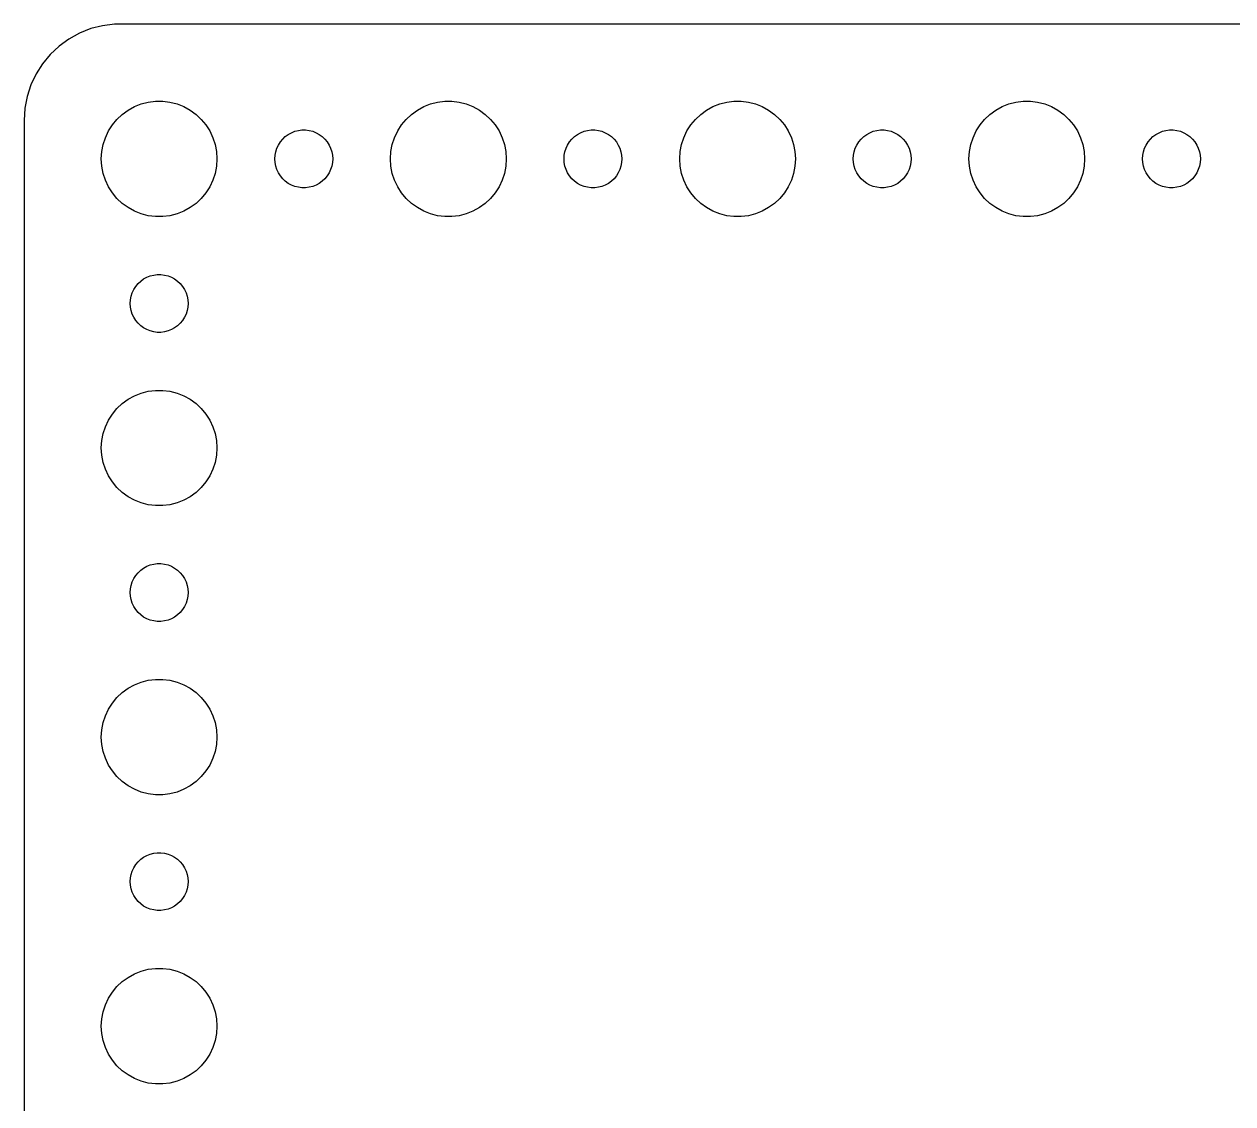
# Model space of a CAD drawing. Header units: metres. Extents: x -134 to 134, y 518 to 1078.
# Drawn here: x -134.5 to -71.8, y 1022 to 1078 of the extents above; entities that cross this region are included whole.
import ezdxf

# ---------------------------------------------------------------- set-up
doc = ezdxf.new("R2010")
doc.units = ezdxf.units.M

msp = doc.modelspace()

# ---------------------------------------------------------------- linework, layer by layer
for p, q in [((-131.045, 1077.76), (-131.629, 1077.52)), ((-130.437, 1077.91), (-131.045, 1077.76)), ((-129.814, 1077.99), (-130.437, 1077.91)), ((129.814, 1077.99), (-129.814, 1077.99)), ((-132.179, 1077.22), (-132.687, 1076.85)), ((-131.629, 1077.52), (-132.179, 1077.22)), ((-133.145, 1076.42), (-133.545, 1075.94)), ((-132.687, 1076.85), (-133.145, 1076.42)), ((-133.545, 1075.94), (-133.882, 1075.41)), ((-133.882, 1075.41), (-134.149, 1074.84)), ((-134.149, 1074.84), (-134.343, 1074.24)), ((-134.343, 1074.24), (-134.461, 1073.63)), ((-128.777, 1073.71), (-128.427, 1073.85)), ((-128.427, 1073.85), (-128.062, 1073.95)), ((-128.062, 1073.95), (-127.688, 1073.99)), ((-127.688, 1073.99), (-127.312, 1073.99)), ((-127.312, 1073.99), (-126.938, 1073.95)), ((-126.938, 1073.95), (-126.573, 1073.85)), ((-126.573, 1073.85), (-126.223, 1073.71)), ((-113.777, 1073.71), (-113.427, 1073.85)), ((-113.427, 1073.85), (-113.062, 1073.95)), ((-113.062, 1073.95), (-112.688, 1073.99)), ((-112.688, 1073.99), (-112.312, 1073.99)), ((-112.312, 1073.99), (-111.938, 1073.95)), ((-111.938, 1073.95), (-111.573, 1073.85)), ((-111.573, 1073.85), (-111.223, 1073.71)), ((-98.7773, 1073.71), (-98.427, 1073.85)), ((-98.427, 1073.85), (-98.0621, 1073.95)), ((-98.0621, 1073.95), (-97.6884, 1073.99)), ((-97.6884, 1073.99), (-97.3116, 1073.99)), ((-97.3116, 1073.99), (-96.9379, 1073.95)), ((-96.9379, 1073.95), (-96.573, 1073.85)), ((-96.573, 1073.85), (-96.2227, 1073.71)), ((-83.7773, 1073.71), (-83.427, 1073.85)), ((-83.427, 1073.85), (-83.0621, 1073.95)), ((-83.0621, 1073.95), (-82.6884, 1073.99)), ((-82.6884, 1073.99), (-82.3116, 1073.99)), ((-82.3116, 1073.99), (-81.9379, 1073.95)), ((-81.9379, 1073.95), (-81.573, 1073.85)), ((-81.573, 1073.85), (-81.2227, 1073.71)), ((-134.461, 1073.63), (-134.5, 1073)), ((-129.687, 1073.05), (-129.412, 1073.31)), ((-129.412, 1073.31), (-129.107, 1073.53)), ((-129.107, 1073.53), (-128.777, 1073.71)), ((-126.223, 1073.71), (-125.893, 1073.53)), ((-125.893, 1073.53), (-125.588, 1073.31)), ((-125.588, 1073.31), (-125.313, 1073.05)), ((-114.687, 1073.05), (-114.412, 1073.31)), ((-114.412, 1073.31), (-114.107, 1073.53)), ((-114.107, 1073.53), (-113.777, 1073.71)), ((-111.223, 1073.71), (-110.893, 1073.53)), ((-110.893, 1073.53), (-110.588, 1073.31)), ((-110.588, 1073.31), (-110.313, 1073.05)), ((-99.6869, 1073.05), (-99.4123, 1073.31)), ((-99.4123, 1073.31), (-99.1075, 1073.53)), ((-99.1075, 1073.53), (-98.7773, 1073.71)), ((-96.2227, 1073.71), (-95.8925, 1073.53)), ((-95.8925, 1073.53), (-95.5877, 1073.31)), ((-95.5877, 1073.31), (-95.3131, 1073.05)), ((-84.6869, 1073.05), (-84.4123, 1073.31)), ((-84.4123, 1073.31), (-84.1075, 1073.53)), ((-84.1075, 1073.53), (-83.7773, 1073.71)), ((-81.2227, 1073.71), (-80.8925, 1073.53)), ((-80.8925, 1073.53), (-80.5877, 1073.31)), ((-80.5877, 1073.31), (-80.3131, 1073.05)), ((-134.5, 1073), (-134.5, 979)), ((-130.129, 1072.45), (-129.927, 1072.76)), ((-129.927, 1072.76), (-129.687, 1073.05)), ((-125.313, 1073.05), (-125.073, 1072.76)), ((-125.073, 1072.76), (-124.871, 1072.45)), ((-115.129, 1072.45), (-114.927, 1072.76)), ((-114.927, 1072.76), (-114.687, 1073.05)), ((-110.313, 1073.05), (-110.073, 1072.76)), ((-110.073, 1072.76), (-109.871, 1072.45)), ((-100.129, 1072.45), (-99.927, 1072.76)), ((-99.927, 1072.76), (-99.6869, 1073.05)), ((-95.3131, 1073.05), (-95.073, 1072.76)), ((-95.073, 1072.76), (-94.8711, 1072.45)), ((-85.1289, 1072.45), (-84.927, 1072.76)), ((-84.927, 1072.76), (-84.6869, 1073.05)), ((-80.3131, 1073.05), (-80.073, 1072.76)), ((-80.073, 1072.76), (-79.8711, 1072.45)), ((-130.406, 1071.75), (-130.289, 1072.1)), ((-130.289, 1072.1), (-130.129, 1072.45)), ((-124.871, 1072.45), (-124.711, 1072.1)), ((-124.711, 1072.1), (-124.594, 1071.75)), ((-121.214, 1071.88), (-121.093, 1072.03)), ((-121.093, 1072.03), (-120.956, 1072.16)), ((-120.956, 1072.16), (-120.804, 1072.27)), ((-120.804, 1072.27), (-120.639, 1072.36)), ((-120.639, 1072.36), (-120.464, 1072.43)), ((-120.464, 1072.43), (-120.281, 1072.47)), ((-120.281, 1072.47), (-120.094, 1072.5)), ((-120.094, 1072.5), (-119.906, 1072.5)), ((-119.906, 1072.5), (-119.719, 1072.47)), ((-119.719, 1072.47), (-119.536, 1072.43)), ((-119.536, 1072.43), (-119.361, 1072.36)), ((-119.361, 1072.36), (-119.196, 1072.27)), ((-119.196, 1072.27), (-119.044, 1072.16)), ((-119.044, 1072.16), (-118.907, 1072.03)), ((-118.907, 1072.03), (-118.786, 1071.88)), ((-115.406, 1071.75), (-115.289, 1072.1)), ((-115.289, 1072.1), (-115.129, 1072.45)), ((-109.871, 1072.45), (-109.711, 1072.1)), ((-109.711, 1072.1), (-109.594, 1071.75)), ((-106.214, 1071.88), (-106.093, 1072.03)), ((-106.093, 1072.03), (-105.956, 1072.16)), ((-105.956, 1072.16), (-105.804, 1072.27)), ((-105.804, 1072.27), (-105.639, 1072.36)), ((-105.639, 1072.36), (-105.464, 1072.43)), ((-105.464, 1072.43), (-105.281, 1072.47)), ((-105.281, 1072.47), (-105.094, 1072.5)), ((-105.094, 1072.5), (-104.906, 1072.5)), ((-104.906, 1072.5), (-104.719, 1072.47)), ((-104.719, 1072.47), (-104.536, 1072.43)), ((-104.536, 1072.43), (-104.361, 1072.36)), ((-104.361, 1072.36), (-104.196, 1072.27)), ((-104.196, 1072.27), (-104.044, 1072.16)), ((-104.044, 1072.16), (-103.907, 1072.03)), ((-103.907, 1072.03), (-103.786, 1071.88)), ((-100.406, 1071.75), (-100.289, 1072.1)), ((-100.289, 1072.1), (-100.129, 1072.45)), ((-94.8711, 1072.45), (-94.7107, 1072.1)), ((-94.7107, 1072.1), (-94.5943, 1071.75)), ((-91.2135, 1071.88), (-91.0934, 1072.03)), ((-91.0934, 1072.03), (-90.9561, 1072.16)), ((-90.9561, 1072.16), (-90.8037, 1072.27)), ((-90.8037, 1072.27), (-90.6387, 1072.36)), ((-90.6387, 1072.36), (-90.4635, 1072.43)), ((-90.4635, 1072.43), (-90.2811, 1072.47)), ((-90.2811, 1072.47), (-90.0942, 1072.5)), ((-90.0942, 1072.5), (-89.9058, 1072.5)), ((-89.9058, 1072.5), (-89.7189, 1072.47)), ((-89.7189, 1072.47), (-89.5365, 1072.43)), ((-89.5365, 1072.43), (-89.3613, 1072.36)), ((-89.3613, 1072.36), (-89.1963, 1072.27)), ((-89.1963, 1072.27), (-89.0439, 1072.16)), ((-89.0439, 1072.16), (-88.9065, 1072.03)), ((-88.9065, 1072.03), (-88.7865, 1071.88)), ((-85.4057, 1071.75), (-85.2893, 1072.1)), ((-85.2893, 1072.1), (-85.1289, 1072.45)), ((-79.8711, 1072.45), (-79.7107, 1072.1)), ((-79.7107, 1072.1), (-79.5943, 1071.75)), ((-76.2135, 1071.88), (-76.0934, 1072.03)), ((-76.0934, 1072.03), (-75.9561, 1072.16)), ((-75.9561, 1072.16), (-75.8037, 1072.27)), ((-75.8037, 1072.27), (-75.6387, 1072.36)), ((-75.6387, 1072.36), (-75.4635, 1072.43)), ((-75.4635, 1072.43), (-75.2811, 1072.47)), ((-75.2811, 1072.47), (-75.0942, 1072.5)), ((-75.0942, 1072.5), (-74.9058, 1072.5)), ((-74.9058, 1072.5), (-74.7189, 1072.47)), ((-74.7189, 1072.47), (-74.5365, 1072.43)), ((-74.5365, 1072.43), (-74.3613, 1072.36)), ((-74.3613, 1072.36), (-74.1963, 1072.27)), ((-74.1963, 1072.27), (-74.0439, 1072.16)), ((-74.0439, 1072.16), (-73.9065, 1072.03)), ((-73.9065, 1072.03), (-73.7865, 1071.88)), ((-130.5, 1071), (-130.476, 1071.38)), ((-130.476, 1071.38), (-130.406, 1071.75)), ((-124.594, 1071.75), (-124.524, 1071.38)), ((-124.524, 1071.38), (-124.5, 1071)), ((-121.488, 1071.19), (-121.453, 1071.37)), ((-121.453, 1071.37), (-121.395, 1071.55)), ((-121.395, 1071.55), (-121.314, 1071.72)), ((-121.314, 1071.72), (-121.214, 1071.88)), ((-118.786, 1071.88), (-118.686, 1071.72)), ((-118.686, 1071.72), (-118.605, 1071.55)), ((-118.605, 1071.55), (-118.547, 1071.37)), ((-118.547, 1071.37), (-118.512, 1071.19)), ((-115.5, 1071), (-115.476, 1071.38)), ((-115.476, 1071.38), (-115.406, 1071.75)), ((-109.594, 1071.75), (-109.524, 1071.38)), ((-109.524, 1071.38), (-109.5, 1071)), ((-106.488, 1071.19), (-106.453, 1071.37)), ((-106.453, 1071.37), (-106.395, 1071.55)), ((-106.395, 1071.55), (-106.314, 1071.72)), ((-106.314, 1071.72), (-106.214, 1071.88)), ((-103.786, 1071.88), (-103.686, 1071.72)), ((-103.686, 1071.72), (-103.605, 1071.55)), ((-103.605, 1071.55), (-103.547, 1071.37)), ((-103.547, 1071.37), (-103.512, 1071.19)), ((-100.5, 1071), (-100.476, 1071.38)), ((-100.476, 1071.38), (-100.406, 1071.75)), ((-94.5943, 1071.75), (-94.5237, 1071.38)), ((-94.5237, 1071.38), (-94.5, 1071)), ((-91.4882, 1071.19), (-91.4529, 1071.37)), ((-91.4529, 1071.37), (-91.3947, 1071.55)), ((-91.3947, 1071.55), (-91.3145, 1071.72)), ((-91.3145, 1071.72), (-91.2135, 1071.88)), ((-88.7865, 1071.88), (-88.6855, 1071.72)), ((-88.6855, 1071.72), (-88.6053, 1071.55)), ((-88.6053, 1071.55), (-88.5471, 1071.37)), ((-88.5471, 1071.37), (-88.5118, 1071.19)), ((-85.5, 1071), (-85.4763, 1071.38)), ((-85.4763, 1071.38), (-85.4057, 1071.75)), ((-79.5943, 1071.75), (-79.5237, 1071.38)), ((-79.5237, 1071.38), (-79.5, 1071)), ((-76.4882, 1071.19), (-76.4529, 1071.37)), ((-76.4529, 1071.37), (-76.3947, 1071.55)), ((-76.3947, 1071.55), (-76.3145, 1071.72)), ((-76.3145, 1071.72), (-76.2135, 1071.88)), ((-73.7865, 1071.88), (-73.6855, 1071.72)), ((-73.6855, 1071.72), (-73.6053, 1071.55)), ((-73.6053, 1071.55), (-73.5471, 1071.37)), ((-73.5471, 1071.37), (-73.5118, 1071.19)), ((-130.476, 1070.62), (-130.5, 1071)), ((-124.5, 1071), (-124.524, 1070.62)), ((-121.5, 1071), (-121.488, 1071.19)), ((-121.488, 1070.81), (-121.5, 1071)), ((-121.453, 1070.63), (-121.488, 1070.81)), ((-118.512, 1070.81), (-118.547, 1070.63)), ((-118.512, 1071.19), (-118.5, 1071)), ((-118.5, 1071), (-118.512, 1070.81)), ((-115.476, 1070.62), (-115.5, 1071)), ((-109.5, 1071), (-109.524, 1070.62)), ((-106.5, 1071), (-106.488, 1071.19)), ((-106.488, 1070.81), (-106.5, 1071)), ((-106.453, 1070.63), (-106.488, 1070.81)), ((-103.512, 1070.81), (-103.547, 1070.63)), ((-103.512, 1071.19), (-103.5, 1071)), ((-103.5, 1071), (-103.512, 1070.81)), ((-100.476, 1070.62), (-100.5, 1071)), ((-94.5, 1071), (-94.5237, 1070.62)), ((-91.5, 1071), (-91.4882, 1071.19)), ((-91.4882, 1070.81), (-91.5, 1071)), ((-91.4529, 1070.63), (-91.4882, 1070.81)), ((-88.5118, 1070.81), (-88.5471, 1070.63)), ((-88.5118, 1071.19), (-88.5, 1071)), ((-88.5, 1071), (-88.5118, 1070.81)), ((-85.4763, 1070.62), (-85.5, 1071)), ((-79.5, 1071), (-79.5237, 1070.62)), ((-76.5, 1071), (-76.4882, 1071.19)), ((-76.4882, 1070.81), (-76.5, 1071)), ((-76.4529, 1070.63), (-76.4882, 1070.81)), ((-73.5118, 1070.81), (-73.5471, 1070.63)), ((-73.5118, 1071.19), (-73.5, 1071)), ((-73.5, 1071), (-73.5118, 1070.81)), ((-130.406, 1070.25), (-130.476, 1070.62)), ((-130.289, 1069.9), (-130.406, 1070.25)), ((-124.594, 1070.25), (-124.711, 1069.9)), ((-124.524, 1070.62), (-124.594, 1070.25)), ((-121.395, 1070.45), (-121.453, 1070.63)), ((-121.314, 1070.28), (-121.395, 1070.45)), ((-121.214, 1070.12), (-121.314, 1070.28)), ((-121.093, 1069.97), (-121.214, 1070.12)), ((-118.786, 1070.12), (-118.907, 1069.97)), ((-118.686, 1070.28), (-118.786, 1070.12)), ((-118.605, 1070.45), (-118.686, 1070.28)), ((-118.547, 1070.63), (-118.605, 1070.45)), ((-115.406, 1070.25), (-115.476, 1070.62)), ((-115.289, 1069.9), (-115.406, 1070.25)), ((-109.594, 1070.25), (-109.711, 1069.9)), ((-109.524, 1070.62), (-109.594, 1070.25)), ((-106.395, 1070.45), (-106.453, 1070.63)), ((-106.314, 1070.28), (-106.395, 1070.45)), ((-106.214, 1070.12), (-106.314, 1070.28)), ((-106.093, 1069.97), (-106.214, 1070.12)), ((-103.786, 1070.12), (-103.907, 1069.97)), ((-103.686, 1070.28), (-103.786, 1070.12)), ((-103.605, 1070.45), (-103.686, 1070.28)), ((-103.547, 1070.63), (-103.605, 1070.45)), ((-100.406, 1070.25), (-100.476, 1070.62)), ((-100.289, 1069.9), (-100.406, 1070.25)), ((-94.5943, 1070.25), (-94.7107, 1069.9)), ((-94.5237, 1070.62), (-94.5943, 1070.25)), ((-91.3947, 1070.45), (-91.4529, 1070.63)), ((-91.3145, 1070.28), (-91.3947, 1070.45)), ((-91.2135, 1070.12), (-91.3145, 1070.28)), ((-91.0934, 1069.97), (-91.2135, 1070.12)), ((-88.7865, 1070.12), (-88.9065, 1069.97)), ((-88.6855, 1070.28), (-88.7865, 1070.12)), ((-88.6053, 1070.45), (-88.6855, 1070.28)), ((-88.5471, 1070.63), (-88.6053, 1070.45)), ((-85.4057, 1070.25), (-85.4763, 1070.62)), ((-85.2893, 1069.9), (-85.4057, 1070.25)), ((-79.5943, 1070.25), (-79.7107, 1069.9)), ((-79.5237, 1070.62), (-79.5943, 1070.25)), ((-76.3947, 1070.45), (-76.4529, 1070.63)), ((-76.3145, 1070.28), (-76.3947, 1070.45)), ((-76.2135, 1070.12), (-76.3145, 1070.28)), ((-76.0934, 1069.97), (-76.2135, 1070.12)), ((-73.7865, 1070.12), (-73.9065, 1069.97)), ((-73.6855, 1070.28), (-73.7865, 1070.12)), ((-73.6053, 1070.45), (-73.6855, 1070.28)), ((-73.5471, 1070.63), (-73.6053, 1070.45)), ((-130.129, 1069.55), (-130.289, 1069.9)), ((-129.927, 1069.24), (-130.129, 1069.55)), ((-124.871, 1069.55), (-125.073, 1069.24)), ((-124.711, 1069.9), (-124.871, 1069.55)), ((-120.956, 1069.84), (-121.093, 1069.97)), ((-120.804, 1069.73), (-120.956, 1069.84)), ((-120.639, 1069.64), (-120.804, 1069.73)), ((-120.464, 1069.57), (-120.639, 1069.64)), ((-120.281, 1069.53), (-120.464, 1069.57)), ((-120.094, 1069.5), (-120.281, 1069.53)), ((-119.906, 1069.5), (-120.094, 1069.5)), ((-119.719, 1069.53), (-119.906, 1069.5)), ((-119.536, 1069.57), (-119.719, 1069.53)), ((-119.361, 1069.64), (-119.536, 1069.57)), ((-119.196, 1069.73), (-119.361, 1069.64)), ((-119.044, 1069.84), (-119.196, 1069.73)), ((-118.907, 1069.97), (-119.044, 1069.84)), ((-115.129, 1069.55), (-115.289, 1069.9)), ((-114.927, 1069.24), (-115.129, 1069.55)), ((-109.871, 1069.55), (-110.073, 1069.24)), ((-109.711, 1069.9), (-109.871, 1069.55)), ((-105.956, 1069.84), (-106.093, 1069.97)), ((-105.804, 1069.73), (-105.956, 1069.84)), ((-105.639, 1069.64), (-105.804, 1069.73)), ((-105.464, 1069.57), (-105.639, 1069.64)), ((-105.281, 1069.53), (-105.464, 1069.57)), ((-105.094, 1069.5), (-105.281, 1069.53)), ((-104.906, 1069.5), (-105.094, 1069.5)), ((-104.719, 1069.53), (-104.906, 1069.5)), ((-104.536, 1069.57), (-104.719, 1069.53)), ((-104.361, 1069.64), (-104.536, 1069.57)), ((-104.196, 1069.73), (-104.361, 1069.64)), ((-104.044, 1069.84), (-104.196, 1069.73)), ((-103.907, 1069.97), (-104.044, 1069.84)), ((-100.129, 1069.55), (-100.289, 1069.9)), ((-99.927, 1069.24), (-100.129, 1069.55)), ((-94.8711, 1069.55), (-95.073, 1069.24)), ((-94.7107, 1069.9), (-94.8711, 1069.55)), ((-90.9561, 1069.84), (-91.0934, 1069.97)), ((-90.8037, 1069.73), (-90.9561, 1069.84)), ((-90.6387, 1069.64), (-90.8037, 1069.73)), ((-90.4635, 1069.57), (-90.6387, 1069.64)), ((-90.2811, 1069.53), (-90.4635, 1069.57)), ((-90.0942, 1069.5), (-90.2811, 1069.53)), ((-89.9058, 1069.5), (-90.0942, 1069.5)), ((-89.7189, 1069.53), (-89.9058, 1069.5)), ((-89.5365, 1069.57), (-89.7189, 1069.53)), ((-89.3613, 1069.64), (-89.5365, 1069.57)), ((-89.1963, 1069.73), (-89.3613, 1069.64)), ((-89.0439, 1069.84), (-89.1963, 1069.73)), ((-88.9065, 1069.97), (-89.0439, 1069.84)), ((-85.1289, 1069.55), (-85.2893, 1069.9)), ((-84.927, 1069.24), (-85.1289, 1069.55)), ((-79.8711, 1069.55), (-80.073, 1069.24)), ((-79.7107, 1069.9), (-79.8711, 1069.55)), ((-75.9561, 1069.84), (-76.0934, 1069.97)), ((-75.8037, 1069.73), (-75.9561, 1069.84)), ((-75.6387, 1069.64), (-75.8037, 1069.73)), ((-75.4635, 1069.57), (-75.6387, 1069.64)), ((-75.2811, 1069.53), (-75.4635, 1069.57)), ((-75.0942, 1069.5), (-75.2811, 1069.53)), ((-74.9058, 1069.5), (-75.0942, 1069.5)), ((-74.7189, 1069.53), (-74.9058, 1069.5)), ((-74.5365, 1069.57), (-74.7189, 1069.53)), ((-74.3613, 1069.64), (-74.5365, 1069.57)), ((-74.1963, 1069.73), (-74.3613, 1069.64)), ((-74.0439, 1069.84), (-74.1963, 1069.73)), ((-73.9065, 1069.97), (-74.0439, 1069.84)), ((-129.687, 1068.95), (-129.927, 1069.24)), ((-129.412, 1068.69), (-129.687, 1068.95)), ((-125.313, 1068.95), (-125.588, 1068.69)), ((-125.073, 1069.24), (-125.313, 1068.95)), ((-114.687, 1068.95), (-114.927, 1069.24)), ((-114.412, 1068.69), (-114.687, 1068.95)), ((-110.313, 1068.95), (-110.588, 1068.69)), ((-110.073, 1069.24), (-110.313, 1068.95)), ((-99.6869, 1068.95), (-99.927, 1069.24)), ((-99.4123, 1068.69), (-99.6869, 1068.95)), ((-95.3131, 1068.95), (-95.5877, 1068.69)), ((-95.073, 1069.24), (-95.3131, 1068.95)), ((-84.6869, 1068.95), (-84.927, 1069.24)), ((-84.4123, 1068.69), (-84.6869, 1068.95)), ((-80.3131, 1068.95), (-80.5877, 1068.69)), ((-80.073, 1069.24), (-80.3131, 1068.95)), ((-129.107, 1068.47), (-129.412, 1068.69)), ((-128.777, 1068.29), (-129.107, 1068.47)), ((-128.427, 1068.15), (-128.777, 1068.29)), ((-126.223, 1068.29), (-126.573, 1068.15)), ((-125.893, 1068.47), (-126.223, 1068.29)), ((-125.588, 1068.69), (-125.893, 1068.47)), ((-114.107, 1068.47), (-114.412, 1068.69)), ((-113.777, 1068.29), (-114.107, 1068.47)), ((-113.427, 1068.15), (-113.777, 1068.29)), ((-111.223, 1068.29), (-111.573, 1068.15)), ((-110.893, 1068.47), (-111.223, 1068.29)), ((-110.588, 1068.69), (-110.893, 1068.47)), ((-99.1075, 1068.47), (-99.4123, 1068.69)), ((-98.7773, 1068.29), (-99.1075, 1068.47)), ((-98.427, 1068.15), (-98.7773, 1068.29)), ((-96.2227, 1068.29), (-96.573, 1068.15)), ((-95.8925, 1068.47), (-96.2227, 1068.29)), ((-95.5877, 1068.69), (-95.8925, 1068.47)), ((-84.1075, 1068.47), (-84.4123, 1068.69)), ((-83.7773, 1068.29), (-84.1075, 1068.47)), ((-83.427, 1068.15), (-83.7773, 1068.29)), ((-81.2227, 1068.29), (-81.573, 1068.15)), ((-80.8925, 1068.47), (-81.2227, 1068.29)), ((-80.5877, 1068.69), (-80.8925, 1068.47)), ((-128.062, 1068.05), (-128.427, 1068.15)), ((-127.688, 1068.01), (-128.062, 1068.05)), ((-127.312, 1068.01), (-127.688, 1068.01)), ((-126.938, 1068.05), (-127.312, 1068.01)), ((-126.573, 1068.15), (-126.938, 1068.05)), ((-113.062, 1068.05), (-113.427, 1068.15)), ((-112.688, 1068.01), (-113.062, 1068.05)), ((-112.312, 1068.01), (-112.688, 1068.01)), ((-111.938, 1068.05), (-112.312, 1068.01)), ((-111.573, 1068.15), (-111.938, 1068.05)), ((-98.0621, 1068.05), (-98.427, 1068.15)), ((-97.6884, 1068.01), (-98.0621, 1068.05)), ((-97.3116, 1068.01), (-97.6884, 1068.01)), ((-96.9379, 1068.05), (-97.3116, 1068.01)), ((-96.573, 1068.15), (-96.9379, 1068.05)), ((-83.0621, 1068.05), (-83.427, 1068.15)), ((-82.6884, 1068.01), (-83.0621, 1068.05)), ((-82.3116, 1068.01), (-82.6884, 1068.01)), ((-81.9379, 1068.05), (-82.3116, 1068.01)), ((-81.573, 1068.15), (-81.9379, 1068.05)), ((-128.714, 1064.38), (-128.593, 1064.53)), ((-128.593, 1064.53), (-128.456, 1064.66)), ((-128.456, 1064.66), (-128.304, 1064.77)), ((-128.304, 1064.77), (-128.139, 1064.86)), ((-128.139, 1064.86), (-127.964, 1064.93)), ((-127.964, 1064.93), (-127.781, 1064.97)), ((-127.781, 1064.97), (-127.594, 1065)), ((-127.594, 1065), (-127.406, 1065)), ((-127.406, 1065), (-127.219, 1064.97)), ((-127.219, 1064.97), (-127.036, 1064.93)), ((-127.036, 1064.93), (-126.861, 1064.86)), ((-126.861, 1064.86), (-126.696, 1064.77)), ((-126.696, 1064.77), (-126.544, 1064.66)), ((-126.544, 1064.66), (-126.407, 1064.53)), ((-126.407, 1064.53), (-126.286, 1064.38)), ((-128.988, 1063.69), (-128.953, 1063.87)), ((-128.953, 1063.87), (-128.895, 1064.05)), ((-128.895, 1064.05), (-128.814, 1064.22)), ((-128.814, 1064.22), (-128.714, 1064.38)), ((-126.286, 1064.38), (-126.186, 1064.22)), ((-126.186, 1064.22), (-126.105, 1064.05)), ((-126.105, 1064.05), (-126.047, 1063.87)), ((-126.047, 1063.87), (-126.012, 1063.69)), ((-129, 1063.5), (-128.988, 1063.69)), ((-128.988, 1063.31), (-129, 1063.5)), ((-128.953, 1063.13), (-128.988, 1063.31)), ((-126.012, 1063.31), (-126.047, 1063.13)), ((-126.012, 1063.69), (-126, 1063.5)), ((-126, 1063.5), (-126.012, 1063.31)), ((-128.895, 1062.95), (-128.953, 1063.13)), ((-128.814, 1062.78), (-128.895, 1062.95)), ((-128.714, 1062.62), (-128.814, 1062.78)), ((-128.593, 1062.47), (-128.714, 1062.62)), ((-126.286, 1062.62), (-126.407, 1062.47)), ((-126.186, 1062.78), (-126.286, 1062.62)), ((-126.105, 1062.95), (-126.186, 1062.78)), ((-126.047, 1063.13), (-126.105, 1062.95)), ((-128.456, 1062.34), (-128.593, 1062.47)), ((-128.304, 1062.23), (-128.456, 1062.34)), ((-128.139, 1062.14), (-128.304, 1062.23)), ((-127.964, 1062.07), (-128.139, 1062.14)), ((-127.781, 1062.03), (-127.964, 1062.07)), ((-127.594, 1062), (-127.781, 1062.03)), ((-127.406, 1062), (-127.594, 1062)), ((-127.219, 1062.03), (-127.406, 1062)), ((-127.036, 1062.07), (-127.219, 1062.03)), ((-126.861, 1062.14), (-127.036, 1062.07)), ((-126.696, 1062.23), (-126.861, 1062.14)), ((-126.544, 1062.34), (-126.696, 1062.23)), ((-126.407, 1062.47), (-126.544, 1062.34)), ((-128.777, 1058.71), (-128.427, 1058.85)), ((-128.427, 1058.85), (-128.062, 1058.95)), ((-128.062, 1058.95), (-127.688, 1058.99)), ((-127.688, 1058.99), (-127.312, 1058.99)), ((-127.312, 1058.99), (-126.938, 1058.95)), ((-126.938, 1058.95), (-126.573, 1058.85)), ((-126.573, 1058.85), (-126.223, 1058.71)), ((-129.687, 1058.05), (-129.412, 1058.31)), ((-129.412, 1058.31), (-129.107, 1058.53)), ((-129.107, 1058.53), (-128.777, 1058.71)), ((-126.223, 1058.71), (-125.893, 1058.53)), ((-125.893, 1058.53), (-125.588, 1058.31)), ((-125.588, 1058.31), (-125.313, 1058.05)), ((-130.129, 1057.45), (-129.927, 1057.76)), ((-129.927, 1057.76), (-129.687, 1058.05)), ((-125.313, 1058.05), (-125.073, 1057.76)), ((-125.073, 1057.76), (-124.871, 1057.45)), ((-130.406, 1056.75), (-130.289, 1057.1)), ((-130.289, 1057.1), (-130.129, 1057.45)), ((-124.871, 1057.45), (-124.711, 1057.1)), ((-124.711, 1057.1), (-124.594, 1056.75)), ((-130.5, 1056), (-130.476, 1056.38)), ((-130.476, 1056.38), (-130.406, 1056.75)), ((-124.594, 1056.75), (-124.524, 1056.38)), ((-124.524, 1056.38), (-124.5, 1056)), ((-130.476, 1055.62), (-130.5, 1056)), ((-130.406, 1055.25), (-130.476, 1055.62)), ((-124.524, 1055.62), (-124.594, 1055.25)), ((-124.5, 1056), (-124.524, 1055.62)), ((-130.289, 1054.9), (-130.406, 1055.25)), ((-124.594, 1055.25), (-124.711, 1054.9)), ((-130.129, 1054.55), (-130.289, 1054.9)), ((-129.927, 1054.24), (-130.129, 1054.55)), ((-124.871, 1054.55), (-125.073, 1054.24)), ((-124.711, 1054.9), (-124.871, 1054.55)), ((-129.687, 1053.95), (-129.927, 1054.24)), ((-129.412, 1053.69), (-129.687, 1053.95)), ((-125.313, 1053.95), (-125.588, 1053.69)), ((-125.073, 1054.24), (-125.313, 1053.95)), ((-129.107, 1053.47), (-129.412, 1053.69)), ((-128.777, 1053.29), (-129.107, 1053.47)), ((-128.427, 1053.15), (-128.777, 1053.29)), ((-128.062, 1053.05), (-128.427, 1053.15)), ((-126.573, 1053.15), (-126.938, 1053.05)), ((-126.223, 1053.29), (-126.573, 1053.15)), ((-125.893, 1053.47), (-126.223, 1053.29)), ((-125.588, 1053.69), (-125.893, 1053.47)), ((-127.688, 1053.01), (-128.062, 1053.05)), ((-127.312, 1053.01), (-127.688, 1053.01)), ((-126.938, 1053.05), (-127.312, 1053.01)), ((-127.781, 1049.97), (-127.594, 1050)), ((-127.594, 1050), (-127.406, 1050)), ((-127.406, 1050), (-127.219, 1049.97)), ((-128.814, 1049.22), (-128.714, 1049.38)), ((-128.714, 1049.38), (-128.593, 1049.53)), ((-128.593, 1049.53), (-128.456, 1049.66)), ((-128.456, 1049.66), (-128.304, 1049.77)), ((-128.304, 1049.77), (-128.139, 1049.86)), ((-128.139, 1049.86), (-127.964, 1049.93)), ((-127.964, 1049.93), (-127.781, 1049.97)), ((-127.219, 1049.97), (-127.036, 1049.93)), ((-127.036, 1049.93), (-126.861, 1049.86)), ((-126.861, 1049.86), (-126.696, 1049.77)), ((-126.696, 1049.77), (-126.544, 1049.66)), ((-126.544, 1049.66), (-126.407, 1049.53)), ((-126.407, 1049.53), (-126.286, 1049.38)), ((-126.286, 1049.38), (-126.186, 1049.22)), ((-128.988, 1048.69), (-128.953, 1048.87)), ((-128.953, 1048.87), (-128.895, 1049.05)), ((-128.895, 1049.05), (-128.814, 1049.22)), ((-126.186, 1049.22), (-126.105, 1049.05)), ((-126.105, 1049.05), (-126.047, 1048.87)), ((-126.047, 1048.87), (-126.012, 1048.69)), ((-129, 1048.5), (-128.988, 1048.69)), ((-128.988, 1048.31), (-129, 1048.5)), ((-128.953, 1048.13), (-128.988, 1048.31)), ((-128.895, 1047.95), (-128.953, 1048.13)), ((-126.047, 1048.13), (-126.105, 1047.95)), ((-126.012, 1048.31), (-126.047, 1048.13)), ((-126.012, 1048.69), (-126, 1048.5)), ((-126, 1048.5), (-126.012, 1048.31)), ((-128.814, 1047.78), (-128.895, 1047.95)), ((-128.714, 1047.62), (-128.814, 1047.78)), ((-128.593, 1047.47), (-128.714, 1047.62)), ((-128.456, 1047.34), (-128.593, 1047.47)), ((-126.407, 1047.47), (-126.544, 1047.34)), ((-126.286, 1047.62), (-126.407, 1047.47)), ((-126.186, 1047.78), (-126.286, 1047.62)), ((-126.105, 1047.95), (-126.186, 1047.78)), ((-128.304, 1047.23), (-128.456, 1047.34)), ((-128.139, 1047.14), (-128.304, 1047.23)), ((-127.964, 1047.07), (-128.139, 1047.14)), ((-127.781, 1047.03), (-127.964, 1047.07)), ((-127.594, 1047), (-127.781, 1047.03)), ((-127.406, 1047), (-127.594, 1047)), ((-127.219, 1047.03), (-127.406, 1047)), ((-127.036, 1047.07), (-127.219, 1047.03)), ((-126.861, 1047.14), (-127.036, 1047.07)), ((-126.696, 1047.23), (-126.861, 1047.14)), ((-126.544, 1047.34), (-126.696, 1047.23)), ((-129.107, 1043.53), (-128.777, 1043.71)), ((-128.777, 1043.71), (-128.427, 1043.85)), ((-128.427, 1043.85), (-128.062, 1043.95)), ((-128.062, 1043.95), (-127.688, 1043.99)), ((-127.688, 1043.99), (-127.312, 1043.99)), ((-127.312, 1043.99), (-126.938, 1043.95)), ((-126.938, 1043.95), (-126.573, 1043.85)), ((-126.573, 1043.85), (-126.223, 1043.71)), ((-126.223, 1043.71), (-125.893, 1043.53)), ((-129.687, 1043.05), (-129.412, 1043.31)), ((-129.412, 1043.31), (-129.107, 1043.53)), ((-125.893, 1043.53), (-125.588, 1043.31)), ((-125.588, 1043.31), (-125.313, 1043.05)), ((-130.129, 1042.45), (-129.927, 1042.76)), ((-129.927, 1042.76), (-129.687, 1043.05)), ((-125.313, 1043.05), (-125.073, 1042.76)), ((-125.073, 1042.76), (-124.871, 1042.45)), ((-130.406, 1041.75), (-130.289, 1042.1)), ((-130.289, 1042.1), (-130.129, 1042.45)), ((-124.871, 1042.45), (-124.711, 1042.1)), ((-124.711, 1042.1), (-124.594, 1041.75)), ((-130.5, 1041), (-130.476, 1041.38)), ((-130.476, 1041.38), (-130.406, 1041.75)), ((-124.594, 1041.75), (-124.524, 1041.38)), ((-124.524, 1041.38), (-124.5, 1041)), ((-130.476, 1040.62), (-130.5, 1041)), ((-130.406, 1040.25), (-130.476, 1040.62)), ((-124.524, 1040.62), (-124.594, 1040.25)), ((-124.5, 1041), (-124.524, 1040.62)), ((-130.289, 1039.9), (-130.406, 1040.25)), ((-124.594, 1040.25), (-124.711, 1039.9)), ((-130.129, 1039.55), (-130.289, 1039.9)), ((-129.927, 1039.24), (-130.129, 1039.55)), ((-124.871, 1039.55), (-125.073, 1039.24)), ((-124.711, 1039.9), (-124.871, 1039.55)), ((-129.687, 1038.95), (-129.927, 1039.24)), ((-129.412, 1038.69), (-129.687, 1038.95)), ((-125.313, 1038.95), (-125.588, 1038.69)), ((-125.073, 1039.24), (-125.313, 1038.95)), ((-129.107, 1038.47), (-129.412, 1038.69)), ((-128.777, 1038.29), (-129.107, 1038.47)), ((-128.427, 1038.15), (-128.777, 1038.29)), ((-128.062, 1038.05), (-128.427, 1038.15)), ((-126.573, 1038.15), (-126.938, 1038.05)), ((-126.223, 1038.29), (-126.573, 1038.15)), ((-125.893, 1038.47), (-126.223, 1038.29)), ((-125.588, 1038.69), (-125.893, 1038.47)), ((-127.688, 1038.01), (-128.062, 1038.05)), ((-127.312, 1038.01), (-127.688, 1038.01)), ((-126.938, 1038.05), (-127.312, 1038.01)), ((-128.139, 1034.86), (-127.964, 1034.93)), ((-127.964, 1034.93), (-127.781, 1034.97)), ((-127.781, 1034.97), (-127.594, 1035)), ((-127.594, 1035), (-127.406, 1035)), ((-127.406, 1035), (-127.219, 1034.97)), ((-127.219, 1034.97), (-127.036, 1034.93)), ((-127.036, 1034.93), (-126.861, 1034.86)), ((-128.814, 1034.22), (-128.714, 1034.38)), ((-128.714, 1034.38), (-128.593, 1034.53)), ((-128.593, 1034.53), (-128.456, 1034.66)), ((-128.456, 1034.66), (-128.304, 1034.77)), ((-128.304, 1034.77), (-128.139, 1034.86)), ((-126.861, 1034.86), (-126.696, 1034.77)), ((-126.696, 1034.77), (-126.544, 1034.66)), ((-126.544, 1034.66), (-126.407, 1034.53)), ((-126.407, 1034.53), (-126.286, 1034.38)), ((-126.286, 1034.38), (-126.186, 1034.22)), ((-129, 1033.5), (-128.988, 1033.69)), ((-128.988, 1033.69), (-128.953, 1033.87)), ((-128.953, 1033.87), (-128.895, 1034.05)), ((-128.895, 1034.05), (-128.814, 1034.22)), ((-126.186, 1034.22), (-126.105, 1034.05)), ((-126.105, 1034.05), (-126.047, 1033.87)), ((-126.047, 1033.87), (-126.012, 1033.69)), ((-126.012, 1033.69), (-126, 1033.5)), ((-128.988, 1033.31), (-129, 1033.5)), ((-128.953, 1033.13), (-128.988, 1033.31)), ((-128.895, 1032.95), (-128.953, 1033.13)), ((-126.047, 1033.13), (-126.105, 1032.95)), ((-126.012, 1033.31), (-126.047, 1033.13)), ((-126, 1033.5), (-126.012, 1033.31)), ((-128.814, 1032.78), (-128.895, 1032.95)), ((-128.714, 1032.62), (-128.814, 1032.78)), ((-128.593, 1032.47), (-128.714, 1032.62)), ((-128.456, 1032.34), (-128.593, 1032.47)), ((-126.407, 1032.47), (-126.544, 1032.34)), ((-126.286, 1032.62), (-126.407, 1032.47)), ((-126.186, 1032.78), (-126.286, 1032.62)), ((-126.105, 1032.95), (-126.186, 1032.78)), ((-128.304, 1032.23), (-128.456, 1032.34)), ((-128.139, 1032.14), (-128.304, 1032.23)), ((-127.964, 1032.07), (-128.139, 1032.14)), ((-127.781, 1032.03), (-127.964, 1032.07)), ((-127.594, 1032), (-127.781, 1032.03)), ((-127.406, 1032), (-127.594, 1032)), ((-127.219, 1032.03), (-127.406, 1032)), ((-127.036, 1032.07), (-127.219, 1032.03)), ((-126.861, 1032.14), (-127.036, 1032.07)), ((-126.696, 1032.23), (-126.861, 1032.14)), ((-126.544, 1032.34), (-126.696, 1032.23)), ((-129.107, 1028.53), (-128.777, 1028.71)), ((-128.777, 1028.71), (-128.427, 1028.85)), ((-128.427, 1028.85), (-128.062, 1028.95)), ((-128.062, 1028.95), (-127.688, 1028.99)), ((-127.688, 1028.99), (-127.312, 1028.99)), ((-127.312, 1028.99), (-126.938, 1028.95)), ((-126.938, 1028.95), (-126.573, 1028.85)), ((-126.573, 1028.85), (-126.223, 1028.71)), ((-126.223, 1028.71), (-125.893, 1028.53)), ((-129.927, 1027.76), (-129.687, 1028.05)), ((-129.687, 1028.05), (-129.412, 1028.31)), ((-129.412, 1028.31), (-129.107, 1028.53)), ((-125.893, 1028.53), (-125.588, 1028.31)), ((-125.588, 1028.31), (-125.313, 1028.05)), ((-125.313, 1028.05), (-125.073, 1027.76)), ((-130.289, 1027.1), (-130.129, 1027.45)), ((-130.129, 1027.45), (-129.927, 1027.76)), ((-125.073, 1027.76), (-124.871, 1027.45)), ((-124.871, 1027.45), (-124.711, 1027.1)), ((-130.406, 1026.75), (-130.289, 1027.1)), ((-124.711, 1027.1), (-124.594, 1026.75)), ((-130.5, 1026), (-130.476, 1026.38)), ((-130.476, 1026.38), (-130.406, 1026.75)), ((-124.594, 1026.75), (-124.524, 1026.38)), ((-124.524, 1026.38), (-124.5, 1026)), ((-130.476, 1025.62), (-130.5, 1026)), ((-130.406, 1025.25), (-130.476, 1025.62)), ((-124.524, 1025.62), (-124.594, 1025.25)), ((-124.5, 1026), (-124.524, 1025.62)), ((-130.289, 1024.9), (-130.406, 1025.25)), ((-130.129, 1024.55), (-130.289, 1024.9)), ((-124.711, 1024.9), (-124.871, 1024.55)), ((-124.594, 1025.25), (-124.711, 1024.9)), ((-129.927, 1024.24), (-130.129, 1024.55)), ((-124.871, 1024.55), (-125.073, 1024.24)), ((-129.687, 1023.95), (-129.927, 1024.24)), ((-129.412, 1023.69), (-129.687, 1023.95)), ((-129.107, 1023.47), (-129.412, 1023.69)), ((-125.588, 1023.69), (-125.893, 1023.47)), ((-125.313, 1023.95), (-125.588, 1023.69)), ((-125.073, 1024.24), (-125.313, 1023.95)), ((-128.777, 1023.29), (-129.107, 1023.47)), ((-128.427, 1023.15), (-128.777, 1023.29)), ((-128.062, 1023.05), (-128.427, 1023.15)), ((-127.688, 1023.01), (-128.062, 1023.05)), ((-126.938, 1023.05), (-127.312, 1023.01)), ((-126.573, 1023.15), (-126.938, 1023.05)), ((-126.223, 1023.29), (-126.573, 1023.15)), ((-125.893, 1023.47), (-126.223, 1023.29)), ((-127.312, 1023.01), (-127.688, 1023.01))]:
    msp.add_line(p, q)

doc.saveas('drawing.dxf')
